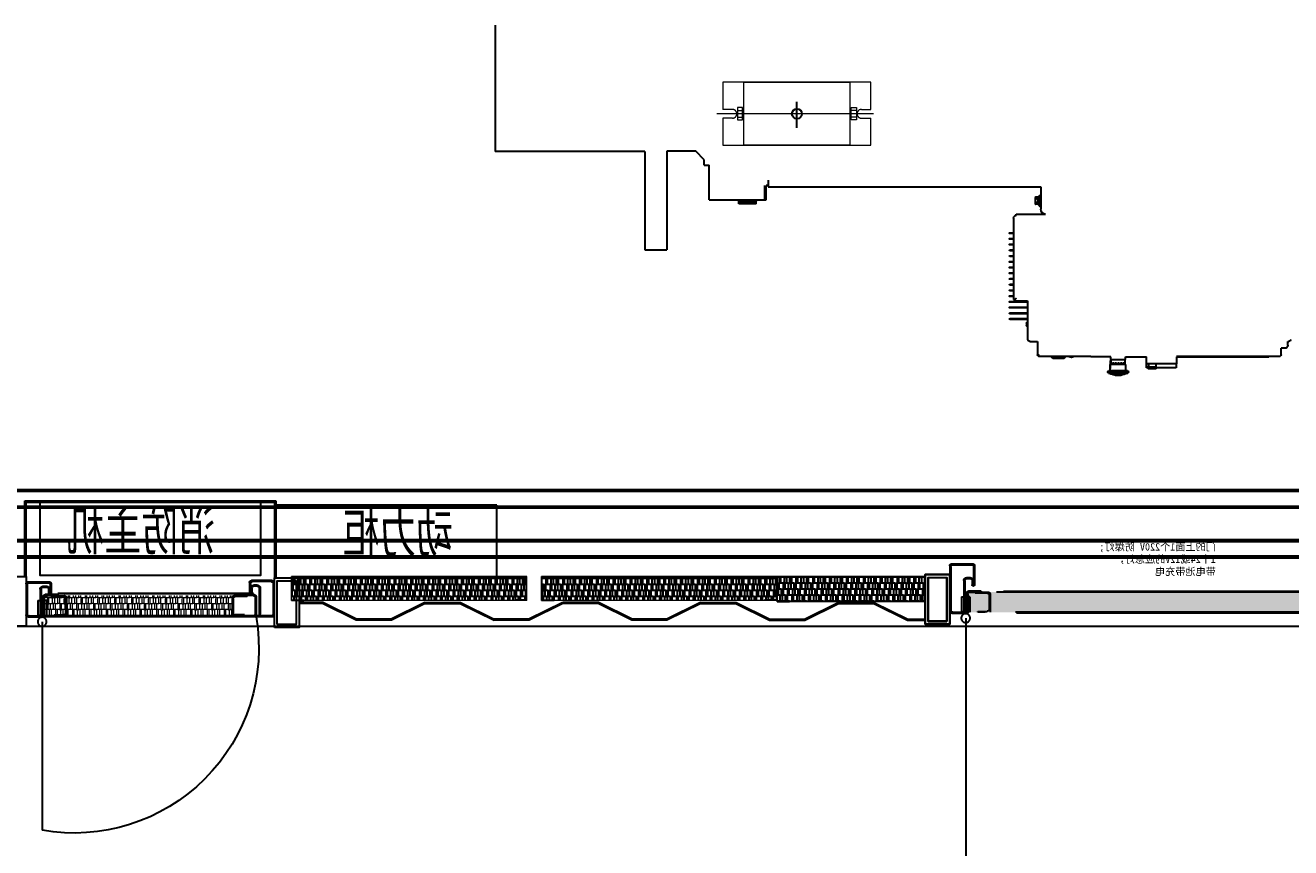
# Model space of a CAD drawing. Extents: x 758840 to 1108724, y -102573 to 143521.
# Drawn here: x 839120 to 841672, y 119335 to 120994 of the extents above; entities that cross this region are included whole.
import ezdxf

# ---------------------------------------------------------------- set-up
doc = ezdxf.new("R2010")
doc.units = 0
doc.header["$LTSCALE"] = 1000
doc.header["$MEASUREMENT"] = 0
for name, pattern in [('CENTER', [2, 1.25, -0.25, 0.25, -0.25]), ('CENTER2', [1.125, 0.75, -0.125, 0.125, -0.125]), ('PHANTOM2', [1.25, 0.625, -0.125, 0.125, -0.125, 0.125, -0.125])]:
    doc.linetypes.add(name, pattern=pattern)
for name, color, linetype in [('100X50X5', 7, 'Continuous'), ('ASS_MEMBER', 7, 'Continuous'), ('AXIS', 3, 'Continuous'), ('HRDW_DATUMS', 7, 'Continuous'), ('PARTLIST', 131, 'CENTER2'), ('室外柴油发电-2层', 241, 'Continuous')]:
    doc.layers.add(name, color=color, linetype=linetype)
for name, color, linetype, lineweight in [('3中心线层', 1, 'CENTER', 15), ('AM_8', 1, 'Continuous', 25), ('Phantom', 4, 'PHANTOM2', 15)]:
    doc.layers.add(name, color=color, linetype=linetype, lineweight=lineweight)
doc.styles.get("Standard").update_dxf_attribs({"font": 'gbenor.shx', "bigfont": 'gbcbig.shx'})
doc.styles.add('仅标题中使用！', font='times.ttf', dxfattribs={"width": 0.7})

# ---------------------------------------------------------------- blocks, each defined once
blk = doc.blocks.new('+2HDFH2')
at = {"layer": 'Phantom'}
h = blk.add_hatch(dxfattribs=at)
h.set_pattern_fill('AR-RSHKE', color=256, style=0)
h.set_pattern_definition([(7e-15, (7167.796, 21583.41), (25.5, 12), [6, -5, 7, -3, 9, -4]), (7e-15, (7173.796, 21583.91), (25.5, 12), [5, -19, 4, -6]), (7e-15, (7185.796, 21582.66), (25.5, 12), [3, -31]), (90, (7167.796, 21583.41), (-8.5, 12), [11.5, -36.5]), (90, (7173.796, 21583.41), (-8.5, 12), [11.25, -36.75]), (90, (7178.796, 21583.41), (-8.5, 12), [10.5, -37.5]), (90, (7185.796, 21582.66), (-8.5, 12), [11.5, -36.5]), (90, (7188.796, 21582.66), (-8.5, 12), [11.5, -36.5]), (90, (7197.796, 21583.41), (-8.5, 12), [11, -37])])
edge = h.paths.add_edge_path()
edge.add_line((16481.7, 7881.5), (16481.7, 7922.5))
edge.add_line((16481.7, 7922.5), (16098.3, 7922.5))
edge.add_arc((16095.9, 7912.7), 10.1, 50.6706, 76.1993, ccw=False)
edge.add_line((16102.3, 7920.5), (16102.3, 7883.5))
edge.add_line((16102.3, 7883.5), (16481.7, 7881.5))
blk.add_line((16485.7, 7869.8), (16485.7, 7449.3))
blk.add_arc((16421.1, 7816.1), 372.5, 170.2015, 279.9848)
at = {"layer": 'PARTLIST'}
for p, q in [((16017.7, 7883.5), (16017.7, 7948.7)), ((16019.7, 7946.7), (16019.7, 7885.5)), ((16021.7, 7952.7), (16063.7, 7952.7)), ((16023.7, 7950.7), (16061.7, 7950.7)), ((16051.7, 7943.6), (16058.7, 7943.6)), ((16051.7, 7941.6), (16058.7, 7941.6)), ((16065.7, 7946.7), (16065.7, 7929.1)), ((16067.7, 7948.7), (16067.7, 7929.1)), ((16467.7, 7946.6), (16467.7, 7927)), ((16469.7, 7944.6), (16469.7, 7927)), ((16513.7, 7950.6), (16471.7, 7950.6)), ((16511.7, 7948.6), (16473.7, 7948.6)), ((16483.7, 7941.5), (16476.7, 7941.5)), ((16483.7, 7939.5), (16476.7, 7939.5)), ((16515.7, 7948.2), (16517.7, 7948.2)), ((16515.7, 7944.6), (16515.7, 7885.5)), ((16517.7, 7946.6), (16517.7, 7883.5)), ((16045.7, 7937.6), (16045.7, 7885.5)), ((16047.7, 7937.6), (16047.7, 7883.5)), ((16054.1, 7920.5), (16054.1, 7883.5)), ((16056.1, 7918.5), (16056.1, 7885.5)), ((16058.1, 7924.5), (16084.5, 7924.5)), ((16059.5, 7926.6), (16454.2, 7926.6)), ((16060.1, 7922.5), (16084.5, 7922.5)), ((16062.7, 7937.6), (16062.7, 7929.1)), ((16064.7, 7937.6), (16064.7, 7929.1)), ((16072.3, 7922.5), (16098.3, 7922.5)), ((16072.3, 7920.5), (16072.3, 7922.5)), ((16072.3, 7920.5), (16096.3, 7920.5)), ((16073.3, 7925.8), (16440.5, 7925.8)), ((16084.5, 7924.5), (16084.5, 7922.5)), ((16100.3, 7916.5), (16100.3, 7887.5)), ((16102.3, 7922.5), (16102.3, 7881.5)), ((16436.5, 7918.5), (16436.5, 7881.5)), ((16438.5, 7912.5), (16436.5, 7912.5)), ((16438.5, 7916.5), (16438.5, 7887.5)), ((16466.5, 7922.5), (16440.5, 7922.5)), ((16466.5, 7920.5), (16442.5, 7920.5)), ((16454.2, 7924.5), (16454.2, 7922.5)), ((16454.2, 7924.5), (16479.7, 7924.5)), ((16477.7, 7922.5), (16454.2, 7922.5)), ((16466.5, 7920.5), (16466.5, 7922.5)), ((16470.7, 7935.5), (16470.7, 7927)), ((16472.7, 7935.5), (16472.7, 7927)), ((16477.2, 7912.5), (16477.2, 7881.5)), ((16477.2, 7912.5), (16481.7, 7912.5)), ((16481.7, 7918.5), (16481.7, 7884.5)), ((16483.7, 7920.5), (16483.7, 7883.5)), ((16487.7, 7912.5), (16483.7, 7912.5)), ((16483.7, 7912.5), (16483.7, 7878.6)), ((16487.7, 7935.5), (16487.7, 7883.5)), ((16487.7, 7912.5), (16487.7, 7878.6)), ((16489.7, 7935.5), (16489.7, 7885.5)), ((16494.2, 7912.5), (16489.7, 7912.5)), ((16494.2, 7912.5), (16494.2, 7881.5)), ((16019.7, 7890.8), (16017.7, 7890.8)), ((16438.5, 7887.7), (16436.5, 7887.7)), ((16515.7, 7900.8), (16517.7, 7900.8)), ((16021.7, 7879.5), (16043.7, 7879.5)), ((16023.7, 7881.5), (16041.7, 7881.5)), ((16033.1, 7879.5), (16479.7, 7879.5)), ((16035.1, 7881.5), (16478.7, 7881.5)), ((16077.3, 7881.5), (16077.3, 7883.5)), ((16077.3, 7883.5), (16096.3, 7883.5)), ((16092.3, 7881.5), (16077.3, 7881.5)), ((16461.5, 7883.5), (16442.5, 7883.5)), ((16446.5, 7881.5), (16461.5, 7881.5)), ((16461.5, 7881.5), (16461.5, 7883.5)), ((16481.7, 7884.5), (16478.8, 7881.5)), ((16513.7, 7879.5), (16491.7, 7879.5)), ((16511.7, 7881.5), (16493.7, 7881.5))]:
    blk.add_line(p, q, dxfattribs=at)
blk.add_circle((16485.7, 7869.8), 9, dxfattribs=at)
for centre, radius, start, end in [((16021.7, 7948.7), 4, 90, 180), ((16023.7, 7946.7), 4, 90, 180), ((16051.7, 7937.6), 6, 90, 180), ((16051.7, 7937.6), 4, 90, 180), ((16058.7, 7937.6), 6, 0, 90), ((16058.7, 7937.6), 4, 0, 90), ((16061.7, 7946.7), 4, 0, 90), ((16063.7, 7948.7), 4, 0, 90), ((16471.7, 7946.6), 4, 90, 180), ((16473.7, 7944.6), 4, 90, 180), ((16476.7, 7935.5), 6, 90, 180), ((16476.7, 7935.5), 4, 90, 180), ((16483.7, 7935.5), 6, 0, 90), ((16483.7, 7935.5), 4, 0, 90), ((16511.7, 7944.6), 4, 0, 90), ((16513.7, 7946.6), 4, 0, 90), ((16058.1, 7920.5), 4, 90, 180), ((16060.1, 7918.5), 4, 90, 180), ((16065.2, 7929.1), 2.5, 180, 0), ((16065.2, 7929.1), 0.5, 180, 0), ((16096.3, 7916.5), 4, 0, 90), ((16098.3, 7918.5), 4, 0, 90), ((16440.5, 7918.5), 4, 90, 180), ((16442.5, 7916.5), 4, 90, 180), ((16470.2, 7927), 2.5, 180, 0), ((16470.2, 7927), 0.5, 180, 0), ((16477.7, 7918.5), 4, 0, 90), ((16479.7, 7920.5), 4, 0, 90), ((16096.3, 7887.5), 4, 270, 0), ((16442.5, 7887.5), 4, 180, 270), ((16021.7, 7883.5), 4, 180, 270), ((16023.7, 7885.5), 4, 180, 270), ((16041.7, 7885.5), 4, 270, 0), ((16043.7, 7883.5), 4, 270, 0), ((16058.1, 7883.5), 4, 180, 270), ((16060.1, 7885.5), 4, 180, 270), ((16478.7, 7884.5), 3, 270, 0), ((16479.7, 7883.5), 4, 270, 0), ((16491.7, 7883.5), 4, 180, 270), ((16493.7, 7885.5), 4, 180, 270), ((16511.7, 7885.5), 4, 270, 0), ((16513.7, 7883.5), 4, 270, 0)]:
    blk.add_arc(centre, radius, start, end, dxfattribs=at)
blk = doc.blocks.new('侧网板')
h = blk.add_hatch()
h.set_pattern_fill('AR-RSHKE', color=4, style=0)
h.set_pattern_definition([(0, (0, 50), (25.5, 12), [6, -5, 7, -3, 9, -4]), (0, (6, 50.5), (25.5, 12), [5, -19, 4, -6]), (0, (18, 49.25), (25.5, 12), [3, -31]), (90, (0, 50), (-8.5, 12), [11.5, -36.5]), (90, (6, 50), (-8.5, 12), [11.25, -36.75]), (90, (11, 50), (-8.5, 12), [10.5, -37.5]), (90, (18, 49.25), (-8.5, 12), [11.5, -36.5]), (90, (21, 49.25), (-8.5, 12), [11.5, -36.5]), (90, (30, 50), (-8.5, 12), [11, -37])])
h.paths.add_polyline_path([(44394.9, 13537.8), (44394.9, 13583.8), (44418.9, 13583.8), (44418.9, 13584.8), (44843.7, 13584.8), (44843.7, 13583.8), (44867.7, 13583.8), (44867.7, 13537.8)])
at = {"layer": '3中心线层'}
for p, q in [((44393.9, 13584.8), (44393.9, 13536.8)), ((44393.9, 13584.8), (44418.9, 13584.8)), ((44394.9, 13583.8), (44394.9, 13537.8)), ((44394.9, 13583.8), (44418.9, 13583.8)), ((44418.9, 13584.8), (44418.9, 13583.8)), ((44418.9, 13584.8), (44843.7, 13584.8)), ((44868.7, 13584.8), (44843.7, 13584.8)), ((44843.7, 13584.8), (44843.7, 13583.8)), ((44867.7, 13583.8), (44843.7, 13583.8)), ((44867.7, 13583.8), (44867.7, 13537.8)), ((44868.7, 13584.8), (44868.7, 13536.8)), ((44393.9, 13536.8), (44868.7, 13536.8)), ((44394.9, 13537.8), (44867.7, 13537.8))]:
    blk.add_line(p, q, dxfattribs=at)
blk = doc.blocks.new('侧检修门')
at = {"layer": 'Phantom'}
h = blk.add_hatch(dxfattribs=at)
h.set_pattern_fill('AR-RSHKE', color=256, style=0)
h.set_pattern_definition([(7e-15, (5329.214, 23746.666), (25.5, 12), [6, -5, 7, -3, 9, -4]), (7e-15, (5335.214, 23747.166), (25.5, 12), [5, -19, 4, -6]), (7e-15, (5347.214, 23745.916), (25.5, 12), [3, -31]), (90, (5329.214, 23746.666), (-8.5, 12), [11.5, -36.5]), (90, (5335.214, 23746.666), (-8.5, 12), [11.25, -36.75]), (90, (5340.214, 23746.666), (-8.5, 12), [10.5, -37.5]), (90, (5347.214, 23745.916), (-8.5, 12), [11.5, -36.5]), (90, (5350.214, 23745.916), (-8.5, 12), [11.5, -36.5]), (90, (5359.214, 23746.666), (-8.5, 12), [11, -37])])
edge = h.paths.add_edge_path()
edge.add_line((14893.1, 10044.8), (14893.1, 10085.8))
edge.add_line((14893.1, 10085.8), (14109.7, 10085.8))
edge.add_arc((14109.7, 10081.8), 4, 0, 90, ccw=False)
edge.add_line((14113.7, 10081.8), (14113.7, 10044.8))
edge.add_line((14113.7, 10044.8), (14893.1, 10044.8))
for p, q in [((14029.1, 10046.8), (14029.1, 10138.8)), ((14897.1, 10033.1), (14897.1, 9101.4))]:
    blk.add_line(p, q)
for points in [[(14029.1, 10022.8), (14029.1, 10122.8), (13979.1, 10122.8), (13979.1, 10022.8)], [(14023.1, 10028.8), (14023.1, 10116.8), (13985.1, 10116.8), (13985.1, 10028.8)], [(14979.1, 10020.8), (14979.1, 10120.8), (14929.1, 10120.8), (14929.1, 10020.8)], [(14929.1, 10020.8), (14929.1, 10120.8), (14979.1, 10120.8), (14979.1, 10020.8)], [(14973.1, 10026.8), (14973.1, 10114.8), (14935.1, 10114.8), (14935.1, 10026.8)], [(14935.1, 10026.4), (14935.1, 10114.4), (14973.1, 10114.4), (14973.1, 10026.4)]]:
    blk.add_lwpolyline(points, close=True)
blk.add_arc((14987, 10018.9), 921.9, 178.5138, 264.4003)
at = {"layer": 'PARTLIST'}
for p, q in [((14031.1, 10136.8), (14031.1, 10048.8)), ((14033.1, 10142.8), (14075.1, 10142.8)), ((14035.1, 10140.8), (14073.1, 10140.8)), ((14077.1, 10136.8), (14077.1, 10100.3)), ((14079.1, 10138.8), (14079.1, 10100.3)), ((14879.1, 10138.8), (14879.1, 10100.3)), ((14881.1, 10136.8), (14881.1, 10100.3)), ((14925.1, 10142.8), (14883.1, 10142.8)), ((14923.1, 10140.8), (14885.1, 10140.8)), ((14927.1, 10136.8), (14927.1, 10048.8)), ((14929.1, 10138.8), (14929.1, 10046.8)), ((14031.1, 10121.5), (14029.1, 10121.5)), ((14057.1, 10108.8), (14057.1, 10048.8)), ((14059.1, 10108.8), (14059.1, 10046.8)), ((14063.1, 10114.8), (14070.1, 10114.8)), ((14063.1, 10112.8), (14070.1, 10112.8)), ((14074.1, 10108.8), (14074.1, 10100.3)), ((14076.1, 10108.8), (14076.1, 10100.3)), ((14882.1, 10108.8), (14882.1, 10100.3)), ((14884.1, 10108.8), (14884.1, 10100.3)), ((14895.1, 10114.8), (14888.1, 10114.8)), ((14895.1, 10112.8), (14888.1, 10112.8)), ((14899.1, 10108.8), (14899.1, 10046.8)), ((14901.1, 10108.8), (14901.1, 10048.8)), ((14927.1, 10121.5), (14929.1, 10121.5)), ((14065.5, 10083.8), (14065.5, 10046.8)), ((14069.5, 10087.8), (14095.9, 10087.8)), ((14070.9, 10086.6), (14865.7, 10086.6)), ((14071.5, 10085.8), (14095.9, 10085.8)), ((14083.7, 10085.8), (14109.7, 10085.8)), ((14083.7, 10083.8), (14083.7, 10085.8)), ((14083.7, 10083.8), (14107.7, 10083.8)), ((14084.7, 10085.8), (14851.9, 10085.8)), ((14095.9, 10087.8), (14095.9, 10085.8)), ((14113.7, 10085.8), (14113.7, 10044.8)), ((14877.9, 10085.8), (14851.9, 10085.8)), ((14877.9, 10083.8), (14853.9, 10083.8)), ((14865.7, 10087.8), (14865.7, 10085.8)), ((14865.7, 10087.8), (14891.1, 10087.8)), ((14889.1, 10085.8), (14865.7, 10085.8)), ((14877.9, 10083.8), (14877.9, 10085.8)), ((14895.1, 10083.8), (14895.1, 10046.8)), ((14067.5, 10081.8), (14067.5, 10048.8)), ((14111.7, 10079.8), (14111.7, 10050.8)), ((14847.9, 10081.8), (14847.9, 10044.8)), ((14849.9, 10075.8), (14847.9, 10075.8)), ((14849.9, 10079.8), (14849.9, 10050.8)), ((14888.6, 10075.8), (14888.6, 10044.8)), ((14888.6, 10075.8), (14893.1, 10075.8)), ((14893.1, 10081.8), (14893.1, 10047.8)), ((14899.1, 10075.8), (14895.1, 10075.8)), ((14895.1, 10075.8), (14895.1, 10041.8)), ((14899.1, 10075.8), (14899.1, 10041.8)), ((14905.6, 10075.8), (14901.1, 10075.8)), ((14905.6, 10075.8), (14905.6, 10044.8)), ((14927.1, 10064.1), (14929.1, 10064.1)), ((14031.1, 10054.1), (14029.1, 10054.1)), ((14033.1, 10042.8), (14055.1, 10042.8)), ((14035.1, 10044.8), (14053.1, 10044.8)), ((14044.5, 10042.8), (14891.1, 10042.8)), ((14046.5, 10044.8), (14890.1, 10044.8)), ((14088.7, 10044.8), (14088.7, 10046.8)), ((14088.7, 10046.8), (14107.7, 10046.8)), ((14103.7, 10044.8), (14088.7, 10044.8)), ((14849.9, 10051), (14847.9, 10051)), ((14872.9, 10046.8), (14853.9, 10046.8)), ((14857.9, 10044.8), (14872.9, 10044.8)), ((14872.9, 10044.8), (14872.9, 10046.8)), ((14893.1, 10047.8), (14890.2, 10044.8)), ((14925.1, 10042.8), (14903.1, 10042.8)), ((14923.1, 10044.8), (14905.1, 10044.8))]:
    blk.add_line(p, q, dxfattribs=at)
blk.add_circle((14897.1, 10033.1), 9, dxfattribs=at)
for centre, radius, start, end in [((14033.1, 10138.8), 4, 90, 180), ((14035.1, 10136.8), 4, 90, 180), ((14073.1, 10136.8), 4, 0, 90), ((14075.1, 10138.8), 4, 0, 90), ((14883.1, 10138.8), 4, 90, 180), ((14885.1, 10136.8), 4, 90, 180), ((14923.1, 10136.8), 4, 0, 90), ((14925.1, 10138.8), 4, 0, 90), ((14063.1, 10108.8), 6, 90, 180), ((14063.1, 10108.8), 4, 90, 180), ((14070.1, 10108.8), 6, 0, 90), ((14070.1, 10108.8), 4, 0, 90), ((14888.1, 10108.8), 6, 90, 180), ((14888.1, 10108.8), 4, 90, 180), ((14895.1, 10108.8), 6, 0, 90), ((14895.1, 10108.8), 4, 0, 90), ((14069.5, 10083.8), 4, 90, 180), ((14071.5, 10081.8), 4, 90, 180), ((14076.6, 10100.3), 2.5, 180, 0), ((14076.6, 10100.3), 0.5, 180, 0), ((14107.7, 10079.8), 4, 0, 90), ((14109.7, 10081.8), 4, 0, 90), ((14851.9, 10081.8), 4, 90, 180), ((14853.9, 10079.8), 4, 90, 180), ((14881.6, 10100.3), 2.5, 180, 0), ((14881.6, 10100.3), 0.5, 180, 0), ((14889.1, 10081.8), 4, 0, 90), ((14891.1, 10083.8), 4, 0, 90), ((14033.1, 10046.8), 4, 180, 270), ((14035.1, 10048.8), 4, 180, 270), ((14053.1, 10048.8), 4, 270, 0), ((14055.1, 10046.8), 4, 270, 0), ((14069.5, 10046.8), 4, 180, 270), ((14071.5, 10048.8), 4, 180, 270), ((14107.7, 10050.8), 4, 270, 0), ((14853.9, 10050.8), 4, 180, 270), ((14890.1, 10047.8), 3, 270, 0), ((14891.1, 10046.8), 4, 270, 0), ((14903.1, 10046.8), 4, 180, 270), ((14905.1, 10048.8), 4, 180, 270), ((14923.1, 10048.8), 4, 270, 0), ((14925.1, 10046.8), 4, 270, 0)]:
    blk.add_arc(centre, radius, start, end, dxfattribs=at)
at = {"color": 0, "insert": (14392.3, 10184.5), "char_height": 15, "width": 2856.899, "attachment_point": 1}
blk.add_mtext('{\\fSimSun|b0|i0|c134|p2;\\C3;门的上面1个220V 防爆灯;\\P1个24或12V的应急灯，\\P带电池带充电}', dxfattribs=at)
blk = doc.blocks.new('1221')
blk.add_line((624790.1, -174264.2), (624790.1, -174317.1))
blk.add_circle((624790.1, -174292.7), 10)
at = {"layer": '3中心线层'}
for p, q in [((624635.5, -174292.7), (624951.6, -174292.7)), ((624660.1, -174283.9), (624640.8, -174283.9)), ((624660.1, -174301.4), (624640.8, -174301.4)), ((624670.1, -174285.7), (624680.5, -174285.7)), ((624670.1, -174299.6), (624680.5, -174299.6)), ((624680.5, -174287.3), (624683.2, -174287.3)), ((624680.5, -174298), (624683.2, -174298)), ((624899.7, -174287.3), (624897, -174287.3)), ((624899.7, -174298), (624897, -174298)), ((624910.1, -174285.7), (624899.7, -174285.7)), ((624910.1, -174299.6), (624899.7, -174299.6)), ((624920.1, -174283.9), (624939.3, -174283.9)), ((624920.1, -174301.4), (624939.3, -174301.4))]:
    blk.add_line(p, q, dxfattribs=at)
for points in [[(624939.3, -174283.9), (624939.3, -174229.2), (624640.8, -174229.2), (624640.8, -174283.9)], [(624640.8, -174301.4), (624640.8, -174356.2), (624939.3, -174356.2), (624939.3, -174301.4)]]:
    blk.add_lwpolyline(points, dxfattribs=at)
for points in [[(624683.2, -174229.2), (624897, -174229.2), (624897, -174356.2), (624683.2, -174356.2)], [(624670.1, -174280.2), (624680.5, -174280.2), (624680.5, -174305.4), (624670.1, -174305.4)], [(624910.1, -174280.2), (624899.7, -174280.2), (624899.7, -174305.4), (624910.1, -174305.4)]]:
    blk.add_lwpolyline(points, close=True, dxfattribs=at)
for centre, start, end in [((624660.1, -174292.7), 270, 90), ((624920.1, -174292.7), 90, 270)]:
    blk.add_arc(centre, 8.75, start, end, dxfattribs=at)
blk = doc.blocks.new('柴发集装箱')
h = blk.add_hatch()
h.set_pattern_fill('AR-RSHKE', color=4, style=0)
h.set_pattern_definition([(360, (4072525.461, 1955184.629), (25.5, -12), [6, -5, 7, -3, 9, -4]), (360, (4072531.461, 1955184.129), (25.5, -12), [5, -19, 4, -6]), (360, (4072543.461, 1955185.379), (25.5, -12), [3, -31]), (270, (4072525.461, 1955184.629), (-8.5, -12), [11.5, -36.5]), (270, (4072531.461, 1955184.629), (-8.5, -12), [11.25, -36.75]), (270, (4072536.461, 1955184.629), (-8.5, -12), [10.5, -37.5]), (270, (4072543.461, 1955185.379), (-8.5, -12), [11.5, -36.5]), (270, (4072546.461, 1955185.379), (-8.5, -12), [11.5, -36.5]), (270, (4072555.461, 1955184.629), (-8.5, -12), [11, -37])])
h.paths.add_polyline_path([(4117399.1, 1941646.8), (4117399.1, 1941647.8), (4117423.1, 1941647.8), (4117423.1, 1941696.8), (4117126.5, 1941696.8), (4117126.5, 1941647.8), (4117150.5, 1941647.8), (4117150.5, 1941646.8)])
at = {"color": 7}
for p, q in [((4117992.3, 1942809.9), (4117992.3, 1942555.6)), ((4117992.3, 1942809.9), (4117992.3, 1942555.6)), ((4117588.1, 1942555.7), (4117646.6, 1942555.7)), ((4117646.6, 1942555.7), (4117646.6, 1942357.2)), ((4117646.6, 1942555.6), (4117646.6, 1942357.2)), ((4117691, 1942555.6), (4117691, 1942357.2)), ((4117691, 1942555.6), (4117691, 1942357.2)), ((4117691, 1942555.6), (4117992.3, 1942555.6)), ((4116891.9, 1942483.8), (4116891.9, 1942438.7)), ((4116891.9, 1942463.7), (4116892.7, 1942463.7)), ((4116891.9, 1942462.9), (4116892.3, 1942463)), ((4116892, 1942462.9), (4116892.1, 1942463.7)), ((4116892, 1942461.2), (4116892.1, 1942462.3)), ((4116892.7, 1942463.7), (4116892.1, 1942463.7)), ((4116892.7, 1942462.4), (4116892.1, 1942462.3)), ((4116892.3, 1942463), (4116892.5, 1942463)), ((4116892.5, 1942463), (4116892.6, 1942463)), ((4116892.6, 1942463), (4116892.7, 1942462.7)), ((4116892.7, 1942468.1), (4116892.7, 1942443.7)), ((4116894, 1942466.3), (4116892.7, 1942466.3)), ((4116894, 1942468.1), (4116894, 1942443.7)), ((4116891.9, 1942460.4), (4116892.3, 1942460.5)), ((4116891.9, 1942456.7), (4116892.5, 1942456.8)), ((4116892.1, 1942455.5), (4116891.9, 1942456)), ((4116891.9, 1942452.8), (4116892.5, 1942453)), ((4116891.9, 1942449.9), (4116892.5, 1942450)), ((4116891.9, 1942448.6), (4116892.5, 1942448.6)), ((4116891.9, 1942448.6), (4116892.7, 1942448.6)), ((4116892, 1942458.6), (4116892.1, 1942459.3)), ((4116892, 1942455.4), (4116892.1, 1942455.5)), ((4116892.7, 1942459.5), (4116892.1, 1942459.3)), ((4116892.7, 1942455.6), (4116892.1, 1942455.5)), ((4116892.3, 1942451.8), (4116892.1, 1942451.8)), ((4116892.3, 1942449.3), (4116892.1, 1942449.3)), ((4116892.3, 1942460.5), (4116892.5, 1942460.5)), ((4116892.7, 1942451.9), (4116892.3, 1942451.8)), ((4116892.7, 1942449.4), (4116892.3, 1942449.3)), ((4116892.5, 1942460.5), (4116892.7, 1942459.9)), ((4116892.6, 1942456.9), (4116892.5, 1942456.8)), ((4116892.5, 1942456.8), (4116892.7, 1942456.3)), ((4116892.6, 1942453.7), (4116892.5, 1942453)), ((4116892.6, 1942451.1), (4116892.5, 1942450)), ((4116892.6, 1942449.4), (4116892.5, 1942448.6)), ((4116892.6, 1942451.1), (4116892.7, 1942451.6)), ((4116894, 1942448.8), (4116892.7, 1942448.8)), ((4116892.7, 1942443.7), (4116894, 1942443.7)), ((4116941.6, 1942429.1), (4116882.4, 1942429.1)), ((4116941.6, 1942426.5), (4116941.6, 1942429.1)), ((4116946.9, 1942421.2), (4116946.9, 1942256.8)), ((4116954.4, 1942391.4), (4116946.9, 1942391.5)), ((4116946.9, 1942389.8), (4116954.4, 1942389.9)), ((4116952.2, 1942391.5), (4116952.2, 1942389.9)), ((4116954.4, 1942379.9), (4116946.9, 1942380)), ((4116946.9, 1942378.3), (4116954.4, 1942378.4)), ((4116954.4, 1942368.3), (4116946.9, 1942368.4)), ((4116946.9, 1942366.7), (4116954.4, 1942366.8)), ((4116952.2, 1942379.9), (4116952.2, 1942378.4)), ((4116952.2, 1942368.4), (4116952.2, 1942366.8)), ((4116954.4, 1942356.8), (4116946.9, 1942356.9)), ((4116946.9, 1942355.2), (4116954.4, 1942355.3)), ((4116954.4, 1942345.2), (4116946.9, 1942345.3)), ((4116946.9, 1942343.6), (4116954.4, 1942343.7)), ((4116952.2, 1942356.8), (4116952.2, 1942355.3)), ((4116952.2, 1942345.3), (4116952.2, 1942343.7)), ((4117691, 1942357.2), (4117646.6, 1942357.2)), ((4117691, 1942357.2), (4117646.6, 1942357.2)), ((4116954.4, 1942333.7), (4116946.9, 1942333.8)), ((4116946.9, 1942332.1), (4116954.4, 1942332.2)), ((4116954.4, 1942322.1), (4116946.9, 1942322.2)), ((4116946.9, 1942320.5), (4116954.4, 1942320.6)), ((4116954.4, 1942310.6), (4116946.9, 1942310.7)), ((4116952.2, 1942333.7), (4116952.2, 1942332.2)), ((4116952.2, 1942322.2), (4116952.2, 1942320.6)), ((4116952.2, 1942310.6), (4116952.2, 1942309.1)), ((4116946.9, 1942309), (4116954.4, 1942309.1)), ((4116954.4, 1942299), (4116946.9, 1942299.1)), ((4116946.9, 1942297.4), (4116954.4, 1942297.5)), ((4116954.4, 1942287.5), (4116946.9, 1942287.6)), ((4116946.9, 1942285.9), (4116954.4, 1942286)), ((4116952.2, 1942299.1), (4116952.2, 1942297.5)), ((4116952.2, 1942287.5), (4116952.2, 1942286)), ((4116954.4, 1942275.9), (4116946.9, 1942276)), ((4116946.9, 1942274.3), (4116954.4, 1942274.4)), ((4116954.4, 1942264.4), (4116946.9, 1942264.5)), ((4116946.9, 1942262.8), (4116954.4, 1942262.9)), ((4116952.2, 1942276), (4116952.2, 1942274.4)), ((4116952.2, 1942264.4), (4116952.2, 1942262.9)), ((4116917.9, 1942176.1), (4116917.9, 1942254.2)), ((4116917.9, 1942248.2), (4116918.9, 1942248.2)), ((4116918.9, 1942254.2), (4116918.9, 1942228.2)), ((4116944.3, 1942254.2), (4116918.9, 1942254.2)), ((4116954.4, 1942252.8), (4116918.9, 1942253.2)), ((4116918.9, 1942251), (4116954.4, 1942251.3)), ((4116954.4, 1942241.3), (4116918.9, 1942241.7)), ((4116918.9, 1942239.4), (4116954.4, 1942239.8)), ((4116944.3, 1942254.2), (4116944.3, 1942256.8)), ((4116946.9, 1942256.8), (4116944.3, 1942256.8)), ((4116944.3, 1942256.8), (4116944.3, 1942256.8)), ((4116952.2, 1942252.9), (4116952.2, 1942251.3)), ((4116952.2, 1942241.3), (4116952.2, 1942239.8)), ((4116917.9, 1942228.2), (4116918.9, 1942228.2)), ((4116918, 1942227.8), (4116954.4, 1942228.2)), ((4116954.4, 1942218.2), (4116918, 1942218.6)), ((4116918, 1942216.3), (4116954.4, 1942216.7)), ((4116954.4, 1942229.7), (4116918.9, 1942230.1)), ((4116952.2, 1942229.8), (4116952.2, 1942228.2)), ((4116952.2, 1942218.2), (4116952.2, 1942216.7)), ((4116393.6, 1942172.3), (4116391.7, 1942172.3)), ((4116393.6, 1942164.8), (4116393.6, 1942172.3)), ((4116399.9, 1942158.4), (4116407.4, 1942158.4)), ((4116407.4, 1942145.6), (4116407.4, 1942158.4)), ((4116898.4, 1942172.3), (4116898.4, 1942145.6)), ((4116914.1, 1942172.3), (4116898.4, 1942172.3)), ((4116411.2, 1942141.8), (4116618.6, 1942141.8)), ((4116431.7, 1942141.8), (4116431.7, 1942141.3)), ((4116618.6, 1942141.3), (4116431.7, 1942141.3)), ((4116618.6, 1942141.3), (4116618.6, 1942127)), ((4116678.9, 1942119.2), (4116678.9, 1942141.3)), ((4116721, 1942141.3), (4116678.9, 1942141.3)), ((4116721, 1942135.5), (4116721, 1942141.3)), ((4116751, 1942135.5), (4116721, 1942135.5)), ((4116722.1, 1942125.4), (4116722.1, 1942135.5)), ((4116749.9, 1942125.4), (4116749.9, 1942135.5)), ((4116752.4, 1942133.6), (4116749.9, 1942133.6)), ((4116751, 1942135.5), (4116751, 1942141.3)), ((4116751, 1942141.3), (4116791, 1942141.3)), ((4116752.4, 1942133.6), (4116752.4, 1942117.5)), ((4116791, 1942141.8), (4116791, 1942141.3)), ((4116791, 1942141.8), (4116894.6, 1942141.8)), ((4116826.1, 1942141.8), (4116826.1, 1942141.5)), ((4116826.1, 1942141.5), (4116834.7, 1942141.5)), ((4116834.7, 1942141.8), (4116834.7, 1942141.5)), ((4116842.5, 1942140.8), (4116842.5, 1942141.8)), ((4116845.5, 1942137.8), (4116842.5, 1942140.8)), ((4116842.5, 1942140.8), (4116870.7, 1942140.8)), ((4116845.5, 1942137.8), (4116867.7, 1942137.8)), ((4116867.7, 1942137.8), (4116870.7, 1942140.8)), ((4116870.7, 1942140.8), (4116870.7, 1942141.8)), ((4116898.4, 1942145.6), (4116896.5, 1942145.6)), ((4116618.6, 1942127), (4116678.6, 1942127)), ((4116618.9, 1942127), (4116618.9, 1942119.2)), ((4116618.9, 1942119.2), (4116658.6, 1942119.2)), ((4116659.9, 1942121), (4116658.6, 1942120.3)), ((4116676.2, 1942120.3), (4116658.6, 1942120.3)), ((4116658.6, 1942119.2), (4116658.6, 1942118.4)), ((4116658.6, 1942118.4), (4116659.7, 1942117.8)), ((4116676.2, 1942118.4), (4116658.6, 1942118.4)), ((4116675.2, 1942117.8), (4116659.7, 1942117.8)), ((4116659.9, 1942127), (4116659.9, 1942121)), ((4116674.9, 1942121), (4116659.9, 1942121)), ((4116674.9, 1942127), (4116674.9, 1942121)), ((4116674.9, 1942121), (4116676.2, 1942120.3)), ((4116676.2, 1942118.4), (4116675.2, 1942117.8)), ((4116676.2, 1942119.2), (4116676.2, 1942118.4)), ((4116676.2, 1942119.2), (4116678.9, 1942119.2)), ((4116716.6, 1942108.5), (4116716.6, 1942108.6)), ((4116716.6, 1942108.6), (4116755.4, 1942108.6)), ((4116755.4, 1942108.5), (4116716.6, 1942108.5)), ((4116717.3, 1942112.6), (4116754.7, 1942112.6)), ((4116720.2, 1942112.6), (4116720.2, 1942125.4)), ((4116720.2, 1942125.4), (4116751.8, 1942125.4)), ((4116722.4, 1942125.4), (4116722.4, 1942128.9)), ((4116723.2, 1942128.9), (4116722.4, 1942128.9)), ((4116723.2, 1942128.9), (4116723.2, 1942125.4)), ((4116724.6, 1942125.4), (4116724.6, 1942128.9)), ((4116726.4, 1942128.9), (4116724.6, 1942128.9)), ((4116725.6, 1942128.9), (4116725.6, 1942125.4)), ((4116726.4, 1942128.9), (4116726.4, 1942125.4)), ((4116728.7, 1942125.4), (4116728.7, 1942128.9)), ((4116731.1, 1942128.9), (4116728.7, 1942128.9)), ((4116729.2, 1942128.9), (4116729.2, 1942125.4)), ((4116731.1, 1942128.9), (4116731.1, 1942125.4)), ((4116733.9, 1942125.4), (4116733.9, 1942128.9)), ((4116736.5, 1942128.9), (4116733.9, 1942128.9)), ((4116736.5, 1942128.9), (4116736.5, 1942125.4)), ((4116739.3, 1942125.4), (4116739.3, 1942128.9)), ((4116741.7, 1942128.9), (4116739.3, 1942128.9)), ((4116740.9, 1942125.4), (4116740.9, 1942128.9)), ((4116741.2, 1942128.9), (4116741.2, 1942125.4)), ((4116741.7, 1942128.9), (4116741.7, 1942125.4)), ((4116744, 1942125.4), (4116744, 1942128.9)), ((4116747.4, 1942128.9), (4116744, 1942128.9)), ((4116745.6, 1942125.4), (4116745.6, 1942128.9)), ((4116745.8, 1942128.9), (4116745.8, 1942125.4)), ((4116747.4, 1942128.9), (4116747.4, 1942125.4)), ((4116748.8, 1942125.4), (4116748.8, 1942128.9)), ((4116749.6, 1942128.9), (4116748.8, 1942128.9)), ((4116749.6, 1942128.9), (4116749.6, 1942125.4)), ((4116751.8, 1942112.6), (4116751.8, 1942125.4)), ((4116751.8, 1942117.2), (4116752.1, 1942117.2)), ((4116755.4, 1942108.5), (4116755.4, 1942108.6)), ((4116730.2, 1942104.1), (4116730.2, 1942104.4)), ((4116730.2, 1942104.4), (4116741.8, 1942104.4)), ((4116741.8, 1942104.1), (4116730.2, 1942104.1)), ((4116741.8, 1942104.1), (4116741.8, 1942104.4))]:
    blk.add_line(p, q, dxfattribs=at)
at = {"color": 2, "lineweight": 35}
for p, q in [((4121143.7, 1941873.1), (4114445.7, 1941873.1)), ((4121146.7, 1941871.1), (4114445.7, 1941871.1)), ((4121176, 1941839.2), (4114445.7, 1941840.3)), ((4119489, 1941837.1), (4114445.7, 1941837.1)), ((4113365.3, 1941771.4), (4121235.3, 1941771.4)), ((4113375.2, 1941768.4), (4121238.3, 1941768.4)), ((4113365.3, 1941735.4), (4121275, 1941735.4)), ((4113375.2, 1941738.4), (4121272, 1941738.4))]:
    blk.add_line(p, q, dxfattribs=at)
for p, q in [((4117228.5, 1941645.8), (4117160.5, 1941611.8)), ((4117300.5, 1941645.8), (4117228.5, 1941645.8)), ((4117300.5, 1941645.8), (4117229.5, 1941645.8)), ((4117368.5, 1941611.8), (4117300.5, 1941645.8)), ((4117506.5, 1941645.8), (4117438.5, 1941611.8)), ((4117578.5, 1941645.8), (4117506.5, 1941645.8)), ((4117578.5, 1941645.8), (4117646.5, 1941611.8)), ((4117578.5, 1941645.8), (4117646.5, 1941611.8)), ((4117578.5, 1941645.8), (4117646.5, 1941611.8)), ((4117578.5, 1941645.8), (4117646.5, 1941611.8)), ((4117578.5, 1941645.8), (4117646.5, 1941611.8)), ((4117578.5, 1941645.8), (4117646.5, 1941611.8)), ((4117716.4, 1941611.8), (4117784.4, 1941645.8)), ((4117716.4, 1941611.8), (4117784.4, 1941645.8)), ((4117716.4, 1941611.8), (4117784.4, 1941645.8)), ((4117716.4, 1941611.8), (4117784.4, 1941645.8)), ((4117716.4, 1941611.8), (4117784.4, 1941645.8)), ((4117716.4, 1941611.8), (4117784.4, 1941645.8)), ((4117784.4, 1941645.8), (4117855.4, 1941645.8)), ((4117784.4, 1941645.8), (4117855.4, 1941645.8)), ((4117784.4, 1941645.8), (4117855.4, 1941645.8)), ((4117784.4, 1941645.8), (4117855.4, 1941645.8)), ((4117784.4, 1941645.8), (4117855.4, 1941645.8)), ((4117784.4, 1941645.8), (4117855.4, 1941645.8)), ((4117856.4, 1941645.8), (4117924.4, 1941611.8)), ((4117856.4, 1941645.8), (4117924.4, 1941611.8)), ((4117856.4, 1941645.8), (4117924.4, 1941611.8)), ((4117856.4, 1941645.8), (4117924.4, 1941611.8)), ((4117856.4, 1941645.8), (4117924.4, 1941611.8)), ((4117856.4, 1941645.8), (4117924.4, 1941611.8)), ((4118062.4, 1941645.8), (4117994.4, 1941611.8)), ((4118062.4, 1941645.8), (4117994.4, 1941611.8)), ((4118062.4, 1941645.8), (4117994.4, 1941611.8)), ((4118062.4, 1941645.8), (4117994.4, 1941611.8)), ((4118062.4, 1941645.8), (4117994.4, 1941611.8)), ((4118062.4, 1941645.8), (4117994.4, 1941611.8)), ((4118134.4, 1941645.8), (4118062.4, 1941645.8)), ((4118134.4, 1941645.8), (4118062.4, 1941645.8)), ((4118134.4, 1941645.8), (4118062.4, 1941645.8)), ((4118134.4, 1941645.8), (4118062.4, 1941645.8)), ((4118134.4, 1941645.8), (4118062.4, 1941645.8)), ((4118134.4, 1941645.8), (4118062.4, 1941645.8)), ((4118134.4, 1941645.8), (4118202.4, 1941611.8)), ((4118134.4, 1941645.8), (4118202.4, 1941611.8)), ((4118134.4, 1941645.8), (4118202.4, 1941611.8)), ((4118134.4, 1941645.8), (4118202.4, 1941611.8)), ((4118134.4, 1941645.8), (4118202.4, 1941611.8)), ((4118134.4, 1941645.8), (4118202.4, 1941611.8)), ((4118272.4, 1941611.8), (4118340.4, 1941645.8)), ((4118272.4, 1941611.8), (4118340.4, 1941645.8)), ((4118272.4, 1941611.8), (4118340.4, 1941645.8)), ((4118272.4, 1941611.8), (4118340.4, 1941645.8)), ((4118272.4, 1941611.8), (4118340.4, 1941645.8)), ((4118272.4, 1941611.8), (4118340.4, 1941645.8)), ((4118340.4, 1941645.8), (4118388, 1941645.8)), ((4118340.4, 1941645.8), (4118388, 1941645.8)), ((4118340.4, 1941645.8), (4118388, 1941645.8)), ((4118340.4, 1941645.8), (4118388, 1941645.8)), ((4118340.4, 1941645.8), (4118388, 1941645.8)), ((4118340.4, 1941645.8), (4118388, 1941645.8)), ((4117229, 1941643.8), (4117161, 1941609.8)), ((4117300, 1941643.8), (4117229, 1941643.8)), ((4117368, 1941609.8), (4117300, 1941643.8)), ((4117507, 1941643.8), (4117439, 1941609.8)), ((4117578, 1941643.8), (4117507, 1941643.8)), ((4117578, 1941643.8), (4117646, 1941609.8)), ((4117578, 1941643.8), (4117646, 1941609.8)), ((4117578, 1941643.8), (4117646, 1941609.8)), ((4117578, 1941643.8), (4117646, 1941609.8)), ((4117578, 1941643.8), (4117646, 1941609.8)), ((4117578, 1941643.8), (4117646, 1941609.8)), ((4117716.9, 1941609.8), (4117784.9, 1941643.8)), ((4117716.9, 1941609.8), (4117784.9, 1941643.8)), ((4117716.9, 1941609.8), (4117784.9, 1941643.8)), ((4117716.9, 1941609.8), (4117784.9, 1941643.8)), ((4117716.9, 1941609.8), (4117784.9, 1941643.8)), ((4117716.9, 1941609.8), (4117784.9, 1941643.8)), ((4117784.9, 1941643.8), (4117855.9, 1941643.8)), ((4117784.9, 1941643.8), (4117855.9, 1941643.8)), ((4117784.9, 1941643.8), (4117855.9, 1941643.8)), ((4117784.9, 1941643.8), (4117855.9, 1941643.8)), ((4117784.9, 1941643.8), (4117855.9, 1941643.8)), ((4117784.9, 1941643.8), (4117855.9, 1941643.8)), ((4117855.9, 1941643.8), (4117923.9, 1941609.8)), ((4117855.9, 1941643.8), (4117923.9, 1941609.8)), ((4117855.9, 1941643.8), (4117923.9, 1941609.8)), ((4117855.9, 1941643.8), (4117923.9, 1941609.8)), ((4117855.9, 1941643.8), (4117923.9, 1941609.8)), ((4117855.9, 1941643.8), (4117923.9, 1941609.8)), ((4118062.9, 1941643.8), (4117994.9, 1941609.8)), ((4118062.9, 1941643.8), (4117994.9, 1941609.8)), ((4118062.9, 1941643.8), (4117994.9, 1941609.8)), ((4118062.9, 1941643.8), (4117994.9, 1941609.8)), ((4118062.9, 1941643.8), (4117994.9, 1941609.8)), ((4118062.9, 1941643.8), (4117994.9, 1941609.8)), ((4118133.9, 1941643.8), (4118062.9, 1941643.8)), ((4118133.9, 1941643.8), (4118062.9, 1941643.8)), ((4118133.9, 1941643.8), (4118062.9, 1941643.8)), ((4118133.9, 1941643.8), (4118062.9, 1941643.8)), ((4118133.9, 1941643.8), (4118062.9, 1941643.8)), ((4118133.9, 1941643.8), (4118062.9, 1941643.8)), ((4118133.9, 1941643.8), (4118201.9, 1941609.8)), ((4118133.9, 1941643.8), (4118201.9, 1941609.8)), ((4118133.9, 1941643.8), (4118201.9, 1941609.8)), ((4118133.9, 1941643.8), (4118201.9, 1941609.8)), ((4118133.9, 1941643.8), (4118201.9, 1941609.8)), ((4118133.9, 1941643.8), (4118201.9, 1941609.8)), ((4118272.9, 1941609.8), (4118340.9, 1941643.8)), ((4118272.9, 1941609.8), (4118340.9, 1941643.8)), ((4118272.9, 1941609.8), (4118340.9, 1941643.8)), ((4118272.9, 1941609.8), (4118340.9, 1941643.8)), ((4118272.9, 1941609.8), (4118340.9, 1941643.8)), ((4118272.9, 1941609.8), (4118340.9, 1941643.8)), ((4118340.9, 1941643.8), (4118388, 1941643.8)), ((4118340.9, 1941643.8), (4118388, 1941643.8)), ((4118340.9, 1941643.8), (4118388, 1941643.8)), ((4118340.9, 1941643.8), (4118388, 1941643.8)), ((4118340.9, 1941643.8), (4118388, 1941643.8)), ((4118340.9, 1941643.8), (4118388, 1941643.8)), ((4117160.5, 1941611.8), (4117125.5, 1941611.8)), ((4117161, 1941609.8), (4117125.5, 1941609.8)), ((4117439, 1941609.8), (4117368, 1941609.8)), ((4117438.5, 1941611.8), (4117368.5, 1941611.8)), ((4117646, 1941609.8), (4117716.9, 1941609.8)), ((4117646, 1941609.8), (4117716.9, 1941609.8)), ((4117646, 1941609.8), (4117716.9, 1941609.8)), ((4117646, 1941609.8), (4117716.9, 1941609.8)), ((4117646, 1941609.8), (4117716.9, 1941609.8)), ((4117646, 1941609.8), (4117716.9, 1941609.8)), ((4117646.5, 1941611.8), (4117716.4, 1941611.8)), ((4117646.5, 1941611.8), (4117716.4, 1941611.8)), ((4117646.5, 1941611.8), (4117716.4, 1941611.8)), ((4117646.5, 1941611.8), (4117716.4, 1941611.8)), ((4117646.5, 1941611.8), (4117716.4, 1941611.8)), ((4117646.5, 1941611.8), (4117716.4, 1941611.8)), ((4117923.9, 1941609.8), (4117994.9, 1941609.8)), ((4117923.9, 1941609.8), (4117994.9, 1941609.8)), ((4117923.9, 1941609.8), (4117994.9, 1941609.8)), ((4117923.9, 1941609.8), (4117994.9, 1941609.8)), ((4117923.9, 1941609.8), (4117994.9, 1941609.8)), ((4117923.9, 1941609.8), (4117994.9, 1941609.8)), ((4117924.4, 1941611.8), (4117994.4, 1941611.8)), ((4117924.4, 1941611.8), (4117994.4, 1941611.8)), ((4117924.4, 1941611.8), (4117994.4, 1941611.8)), ((4117924.4, 1941611.8), (4117994.4, 1941611.8)), ((4117924.4, 1941611.8), (4117994.4, 1941611.8)), ((4117924.4, 1941611.8), (4117994.4, 1941611.8)), ((4118201.9, 1941609.8), (4118272.9, 1941609.8)), ((4118201.9, 1941609.8), (4118272.9, 1941609.8)), ((4118201.9, 1941609.8), (4118272.9, 1941609.8)), ((4118201.9, 1941609.8), (4118272.9, 1941609.8)), ((4118201.9, 1941609.8), (4118272.9, 1941609.8)), ((4118201.9, 1941609.8), (4118272.9, 1941609.8)), ((4118202.4, 1941611.8), (4118272.4, 1941611.8)), ((4118202.4, 1941611.8), (4118272.4, 1941611.8)), ((4118202.4, 1941611.8), (4118272.4, 1941611.8)), ((4118202.4, 1941611.8), (4118272.4, 1941611.8)), ((4118202.4, 1941611.8), (4118272.4, 1941611.8)), ((4118202.4, 1941611.8), (4118272.4, 1941611.8))]:
    blk.add_line(p, q)
for points in [[(4109582.9, 1944597.8), (4122582.9, 1944597.8), (4122582.9, 1941597.8), (4109582.9, 1941597.8)], [(4109582.9, 1944597.8), (4122582.9, 1944597.8), (4122582.9, 1941597.8), (4109582.9, 1941597.8)], [(4118438, 1941595.2), (4118438, 1941695.2), (4118388, 1941695.2), (4118388, 1941595.2)], [(4118438, 1941595.2), (4118438, 1941695.2), (4118388, 1941695.2), (4118388, 1941595.2)], [(4118438, 1941595.2), (4118438, 1941695.2), (4118388, 1941695.2), (4118388, 1941595.2)], [(4118438, 1941595.2), (4118438, 1941695.2), (4118388, 1941695.2), (4118388, 1941595.2)], [(4118438, 1941595.2), (4118438, 1941695.2), (4118388, 1941695.2), (4118388, 1941595.2)], [(4118438, 1941595.2), (4118438, 1941695.2), (4118388, 1941695.2), (4118388, 1941595.2)], [(4118432, 1941601.2), (4118432, 1941689.2), (4118394, 1941689.2), (4118394, 1941601.2)], [(4118432, 1941601.2), (4118432, 1941689.2), (4118394, 1941689.2), (4118394, 1941601.2)], [(4118432, 1941601.2), (4118432, 1941689.2), (4118394, 1941689.2), (4118394, 1941601.2)], [(4118432, 1941601.2), (4118432, 1941689.2), (4118394, 1941689.2), (4118394, 1941601.2)], [(4118432, 1941601.2), (4118432, 1941689.2), (4118394, 1941689.2), (4118394, 1941601.2)], [(4118432, 1941601.2), (4118432, 1941689.2), (4118394, 1941689.2), (4118394, 1941601.2)]]:
    blk.add_lwpolyline(points, close=True)
at = {"color": 7}
for points in [[(4116892.5, 1942453), (4116892.6, 1942452.8), (4116892.6, 1942452.6), (4116892.7, 1942452.5), (4116892.7, 1942452.4)], [(4116892.5, 1942450), (4116892.6, 1942449.9), (4116892.6, 1942449.8), (4116892.7, 1942449.7), (4116892.7, 1942449.6)], [(4116892.5, 1942448.6), (4116892.6, 1942448.6), (4116892.6, 1942448.6), (4116892.7, 1942448.6), (4116892.7, 1942448.6)], [(4116944.3, 1942256.8), (4116944.2, 1942257.1), (4116944.1, 1942257.5), (4116943.8, 1942257.8), (4116943.5, 1942258.1), (4116943.1, 1942258.5), (4116942.6, 1942258.8), (4116942.1, 1942259.1), (4116941.6, 1942259.5)], [(4116944.3, 1942256.8), (4116944, 1942256.8), (4116943.7, 1942256.9), (4116943.5, 1942257.1), (4116943.2, 1942257.3), (4116942.9, 1942257.6), (4116942.7, 1942257.9), (4116942.4, 1942258.3), (4116942.1, 1942258.6), (4116941.9, 1942259.1), (4116941.6, 1942259.5)], [(4116894.6, 1942141.8), (4116894.7, 1942141.8), (4116894.9, 1942141.9), (4116895, 1942142), (4116895.1, 1942142.1), (4116895.3, 1942142.3), (4116895.4, 1942142.6), (4116895.6, 1942142.9), (4116895.7, 1942143.2), (4116895.8, 1942143.5), (4116896, 1942143.9), (4116896.1, 1942144.3)], [(4116896.1, 1942144.3), (4116896.2, 1942144.7), (4116896.5, 1942145.6)], [(4116716.6, 1942108.5), (4116717.4, 1942108.1), (4116719, 1942107.4), (4116720.7, 1942106.7), (4116722.4, 1942106.1), (4116724.1, 1942105.6), (4116725.7, 1942105.2), (4116727.3, 1942104.8), (4116728.9, 1942104.5), (4116730.2, 1942104.4)], [(4116741.8, 1942104.4), (4116742.8, 1942104.5), (4116744.3, 1942104.8), (4116745.8, 1942105.1), (4116747.3, 1942105.4), (4116748.9, 1942105.9), (4116750.4, 1942106.4), (4116751.9, 1942106.9), (4116753.4, 1942107.6), (4116754.9, 1942108.2), (4116755.4, 1942108.5)]]:
    blk.add_lwpolyline(points, dxfattribs=at)
at = {"color": 0}
for points in [[(4117989.5, 1941842.2), (4118435, 1941842.2), (4118435, 1941695.2), (4117989.5, 1941695.2)], [(4118465.4, 1941847.8), (4118910.9, 1941847.8), (4118910.9, 1941700.8), (4118465.4, 1941700.8)], [(4119018.3, 1941697.8), (4118938.3, 1941697.8), (4118938.3, 1941597.8), (4119018.3, 1941597.8)]]:
    blk.add_lwpolyline(points, close=True, dxfattribs=at)
at = {"color": 7}
for centre, radius, start, end in [((4116882.4, 1942438.7), 9.52, 270, 0), ((4116941.6, 1942421.2), 5.31, 0, 89.9997), ((4116954.4, 1942390.7), 0.75, 270.6152, 89.3848), ((4116954.4, 1942379.1), 0.75, 270.6152, 89.3848), ((4116954.4, 1942367.6), 0.75, 270.6152, 89.3848), ((4116954.4, 1942356), 0.75, 270.6152, 89.3848), ((4116954.4, 1942344.5), 0.75, 270.6152, 89.3848), ((4116954.4, 1942332.9), 0.75, 270.6152, 89.3848), ((4116954.4, 1942321.4), 0.75, 270.6152, 89.3848), ((4116954.4, 1942309.8), 0.75, 270.6152, 89.3848), ((4116954.4, 1942298.3), 0.75, 270.6152, 89.3848), ((4116954.4, 1942286.7), 0.75, 270.6152, 89.3848), ((4116954.4, 1942275.2), 0.75, 270.6152, 89.3848), ((4116954.4, 1942263.6), 0.75, 270.6152, 89.3848), ((4116954.4, 1942252.1), 0.75, 270.6152, 89.3848), ((4116954.4, 1942240.5), 0.75, 270.6152, 89.3848), ((4116954.4, 1942229), 0.75, 270.6152, 89.3848), ((4116954.4, 1942217.4), 0.75, 270.6152, 89.3848), ((4116391.7, 1942176.1), 3.8, 180, 270), ((4116399.9, 1942164.8), 6.35, 179.9996, 270), ((4116914.1, 1942176.1), 3.8, 270, 0), ((4116411.2, 1942145.6), 3.8, 180, 270), ((4116830.4, 1942146.9), 6.93, 231.7334, 308.2666), ((4116894.6, 1942145.6), 3.8, 270, 0), ((4116894.6, 1942145.6), 1.9, 324.4513, 0), ((4116717.3, 1942110.5), 2.05, 90, 251.5105), ((4116752.1, 1942117.5), 0.3, 260, 0), ((4116754.7, 1942110.5), 2.05, 288.4895, 90)]:
    blk.add_arc(centre, radius, start, end, dxfattribs=at)
blk.add_arc((4118383.9, 1941635.8), 453.1, 177.5356, 177.5989)
blk.add_arc((4118383.9, 1941635.8), 453.1, 177.5356, 177.5989)
blk.add_arc((4118383.9, 1941635.8), 453.1, 177.5356, 177.5989)
blk.add_arc((4118383.9, 1941635.8), 453.1, 177.5356, 177.5989)
blk.add_arc((4118383.9, 1941635.8), 453.1, 177.5356, 177.5989)
blk.add_arc((4118383.9, 1941635.8), 453.1, 177.5356, 177.5989)
at = {"layer": '100X50X5'}
for p, q in [((4118941.3, 1941850.8), (4118435, 1941850.8)), ((4118435, 1941850.8), (4118435, 1941695.2)), ((4118941.3, 1941850.8), (4118435, 1941850.8)), ((4118435, 1941850.8), (4118435, 1941695.2)), ((4118941.3, 1941850.8), (4118435, 1941850.8)), ((4118435, 1941850.8), (4118435, 1941695.2)), ((4118941.3, 1941850.8), (4118435, 1941850.8)), ((4118435, 1941850.8), (4118435, 1941695.2)), ((4118941.3, 1941850.8), (4118435, 1941850.8)), ((4118435, 1941850.8), (4118435, 1941695.2)), ((4118941.3, 1941850.8), (4118435, 1941850.8)), ((4118435, 1941850.8), (4118435, 1941695.2)), ((4118941.3, 1941697.8), (4118941.3, 1941850.8)), ((4118941.3, 1941697.8), (4118941.3, 1941850.8)), ((4118941.3, 1941697.8), (4118941.3, 1941850.8)), ((4118941.3, 1941697.8), (4118941.3, 1941850.8)), ((4118941.3, 1941697.8), (4118941.3, 1941850.8)), ((4118941.3, 1941697.8), (4118941.3, 1941850.8)), ((4118938.3, 1941847.8), (4118438, 1941847.8)), ((4118438, 1941847.8), (4118438, 1941695.2)), ((4118938.3, 1941847.8), (4118438, 1941847.8)), ((4118438, 1941847.8), (4118438, 1941695.2)), ((4118938.3, 1941847.8), (4118438, 1941847.8)), ((4118438, 1941847.8), (4118438, 1941695.2)), ((4118938.3, 1941847.8), (4118438, 1941847.8)), ((4118438, 1941847.8), (4118438, 1941695.2)), ((4118938.3, 1941847.8), (4118438, 1941847.8)), ((4118438, 1941847.8), (4118438, 1941695.2)), ((4118938.3, 1941847.8), (4118438, 1941847.8)), ((4118438, 1941847.8), (4118438, 1941695.2)), ((4118938.3, 1941697.8), (4118938.3, 1941847.8)), ((4118938.3, 1941697.8), (4118938.3, 1941847.8)), ((4118938.3, 1941697.8), (4118938.3, 1941847.8)), ((4118938.3, 1941697.8), (4118938.3, 1941847.8)), ((4118938.3, 1941697.8), (4118938.3, 1941847.8)), ((4118938.3, 1941697.8), (4118938.3, 1941847.8))]:
    blk.add_line(p, q, dxfattribs=at)
at = {"layer": '3中心线层'}
for p, q in [((4117125.5, 1941697.8), (4117424.1, 1941697.8)), ((4117125.5, 1941646.8), (4117125.5, 1941697.8)), ((4117126.5, 1941696.8), (4117423.1, 1941696.8)), ((4117126.5, 1941647.8), (4117126.5, 1941696.8)), ((4117423.1, 1941647.8), (4117423.1, 1941696.8)), ((4117424.1, 1941646.8), (4117424.1, 1941697.8)), ((4117125.5, 1941646.8), (4117150.5, 1941646.8)), ((4117126.5, 1941647.8), (4117150.5, 1941647.8)), ((4117150.5, 1941646.8), (4117150.5, 1941647.8)), ((4117150.5, 1941646.8), (4117399.1, 1941646.8)), ((4117423.1, 1941647.8), (4117399.1, 1941647.8)), ((4117399.1, 1941646.8), (4117399.1, 1941647.8)), ((4117424.1, 1941646.8), (4117399.1, 1941646.8))]:
    blk.add_line(p, q, dxfattribs=at)
at = {"layer": 'ASS_MEMBER', "color": 7}
for p, q in [((4117571.2, 1942538.8), (4117588.1, 1942555.7)), ((4117561.2, 1942457.8), (4117561.2, 1942527.8)), ((4117561.2, 1942457.8), (4117561.2, 1942527.8)), ((4117571.2, 1942527.8), (4117561.2, 1942527.8)), ((4117571.2, 1942527.8), (4117571.2, 1942538.8)), ((4117441.7, 1942497.7), (4117441.7, 1942483.8)), ((4117441.7, 1942483.8), (4116891.9, 1942483.8)), ((4117441.7, 1942483.8), (4116891.9, 1942483.8)), ((4117441.7, 1942486.8), (4117446.2, 1942486.8)), ((4117446.2, 1942457.8), (4117446.2, 1942486.8)), ((4117446.2, 1942457.8), (4117446.2, 1942486.8)), ((4117449.1, 1942486.8), (4117449.1, 1942457.8)), ((4117561.2, 1942457.8), (4117446.2, 1942457.8)), ((4117561.2, 1942457.8), (4117446.2, 1942457.8)), ((4117466.2, 1942449.8), (4117466.2, 1942454.8)), ((4117501.2, 1942454.8), (4117466.2, 1942454.8)), ((4117466.2, 1942449.8), (4117466.2, 1942454.8)), ((4117501.2, 1942454.8), (4117466.2, 1942454.8)), ((4117466.2, 1942449.8), (4117501.2, 1942449.8)), ((4117466.2, 1942449.8), (4117501.2, 1942449.8)), ((4117481.2, 1942457.8), (4117481.2, 1942449.8)), ((4117481.2, 1942457.8), (4117481.2, 1942449.8)), ((4117486.2, 1942449.8), (4117486.2, 1942457.8)), ((4117486.2, 1942449.8), (4117486.2, 1942457.8)), ((4117501.2, 1942449.8), (4117501.2, 1942454.8)), ((4117501.2, 1942449.8), (4117501.2, 1942454.8))]:
    blk.add_line(p, q, dxfattribs=at)
for centre, start, end in [((4117463.2, 1942454.8), 0, 85.2356), ((4117463.2, 1942454.8), 0, 85.2356), ((4117504.2, 1942454.8), 94.7645, 180), ((4117504.2, 1942454.8), 94.7645, 180)]:
    blk.add_arc(centre, 3, start, end, dxfattribs=at)
at = {"layer": 'AXIS', "color": 7}
for p, q in [((4116895.9, 1942465.7), (4116894, 1942465.7)), ((4116895.9, 1942465.7), (4116895.9, 1942446.6)), ((4116896.7, 1942464.3), (4116896, 1942464.6)), ((4116897.8, 1942462.5), (4116897.8, 1942449.8)), ((4116898.3, 1942462.5), (4116897.8, 1942462.5)), ((4116898.3, 1942463.5), (4116898.3, 1942448.8)), ((4116898.3, 1942463.5), (4116902.3, 1942463.5)), ((4116902.3, 1942463.5), (4116903.3, 1942462.4)), ((4116903.3, 1942462.4), (4116903.3, 1942449.9)), ((4116895.9, 1942446.6), (4116894, 1942446.6)), ((4116896.7, 1942448), (4116896, 1942447.7)), ((4116898.3, 1942449.8), (4116897.8, 1942449.8)), ((4116898.3, 1942459.8), (4116902.3, 1942459.8)), ((4116898.3, 1942452.5), (4116902.3, 1942452.5)), ((4116898.3, 1942448.8), (4116902.3, 1942448.8)), ((4116902.3, 1942448.8), (4116903.3, 1942449.9))]:
    blk.add_line(p, q, dxfattribs=at)
for points in [[(4116902.3, 1942463.5), (4116902.5, 1942463.3), (4116902.6, 1942463.1), (4116902.8, 1942462.9), (4116902.9, 1942462.8), (4116903, 1942462.6), (4116903.1, 1942462.4), (4116903.2, 1942462.2), (4116903.2, 1942462), (4116903.2, 1942461.9), (4116903.2, 1942461.7), (4116903.2, 1942461.5), (4116903.2, 1942461.3), (4116903.2, 1942461.2), (4116903.1, 1942461), (4116903, 1942460.8), (4116902.9, 1942460.6), (4116902.8, 1942460.4), (4116902.6, 1942460.2), (4116902.5, 1942460), (4116902.3, 1942459.8)], [(4116902.3, 1942459.8), (4116902.5, 1942459.4), (4116902.6, 1942459), (4116902.8, 1942458.6), (4116902.9, 1942458.3), (4116903, 1942457.9), (4116903.1, 1942457.6), (4116903.2, 1942457.2), (4116903.2, 1942456.8), (4116903.2, 1942456.5), (4116903.2, 1942456.1), (4116903.2, 1942455.8), (4116903.2, 1942455.4), (4116903.2, 1942455.1), (4116903.1, 1942454.7), (4116903, 1942454.4), (4116902.9, 1942454), (4116902.8, 1942453.6), (4116902.6, 1942453.3), (4116902.5, 1942452.9), (4116902.3, 1942452.5)], [(4116902.3, 1942452.5), (4116902.5, 1942452.3), (4116902.6, 1942452.1), (4116902.8, 1942451.9), (4116902.9, 1942451.7), (4116903, 1942451.5), (4116903.1, 1942451.3), (4116903.2, 1942451.1), (4116903.2, 1942451), (4116903.2, 1942450.8), (4116903.2, 1942450.6), (4116903.2, 1942450.4), (4116903.2, 1942450.3), (4116903.2, 1942450.1), (4116903.1, 1942449.9), (4116903, 1942449.7), (4116902.9, 1942449.5), (4116902.8, 1942449.4), (4116902.6, 1942449.2), (4116902.5, 1942449), (4116902.3, 1942448.8)]]:
    blk.add_lwpolyline(points, dxfattribs=at)
for centre, radius, start, end in [((4116896, 1942464.7), 0.1, 180, 245), ((4116895.8, 1942462.4), 2, 2.8196, 65), ((4116896, 1942447.6), 0.1, 115, 180), ((4116895.8, 1942449.9), 2, 295, 357.1804)]:
    blk.add_arc(centre, radius, start, end, dxfattribs=at)
at = {"layer": 'HRDW_DATUMS', "color": 7}
for p, q in [((4116919.6, 1942210.5), (4116918.2, 1942210.5)), ((4116920.9, 1942208.8), (4116920.9, 1942204.3)), ((4116919.6, 1942202.7), (4116918.2, 1942202.7))]:
    blk.add_line(p, q, dxfattribs=at)
for centre, radius, start, end in [((4116918.2, 1942210.2), 0.3, 90, 180), ((4116919.6, 1942209.7), 0.75, 33.218, 90), ((4116914.8, 1942206.6), 6.5, 20.2522, 33.218), ((4116918.2, 1942203), 0.3, 180, 270), ((4116919.6, 1942203.4), 0.75, 270, 326.782), ((4116914.8, 1942206.6), 6.5, 326.782, 339.7478)]:
    blk.add_arc(centre, radius, start, end, dxfattribs=at)
at = {"xscale": -1, "rotation": 180}
for name, p in [('1221', (3492593.8, 1768338.7)), ('侧网板', (4073030.2, 1955234.6)), ('侧网板', (4073534.9, 1955234.6)), ('侧网板', (4073534.9, 1955234.6)), ('侧网板', (4073534.9, 1955234.6)), ('侧网板', (4073534.9, 1955234.6)), ('侧网板', (4073534.9, 1955234.6)), ('侧网板', (4073534.9, 1955234.6))]:
    blk.add_blockref(name, p, dxfattribs=at)
blk.add_blockref('侧检修门', (4102146.4, 1931581))
at = {"layer": '100X50X5'}
blk.add_blockref('+2HDFH2', (4102420.7, 1933737), dxfattribs=at)
blk.add_blockref('+2HDFH2', (4102420.7, 1933737), dxfattribs=at)
blk.add_blockref('+2HDFH2', (4102420.7, 1933737), dxfattribs=at)
blk.add_blockref('+2HDFH2', (4102420.7, 1933737), dxfattribs=at)
blk.add_blockref('+2HDFH2', (4102420.7, 1933737), dxfattribs=at)
blk.add_blockref('+2HDFH2', (4102420.7, 1933737), dxfattribs=at)
at = {"layer": 'AM_8', "char_height": 78.025, "width": 4242.725, "attachment_point": 1, "style": '仅标题中使用！'}
for s, insert in [('{\\fSimSun|b0|i0|c134|p2;动力柜}', (4118076.9, 1941824.9)), ('{\\fSimSun|b0|i0|c134|p2;消防主机}', (4118557.5, 1941829.5))]:
    blk.add_mtext(s, dxfattribs=dict(at, insert=insert))

msp = doc.modelspace()

# ---------------------------------------------------------------- linework, layer by layer
at = {"layer": '室外柴油发电-2层', "linetype": 'ByBlock', "lineweight": -3}
msp.add_lwpolyline([(835477.49, 119781.99), (848477.49, 119781.99), (848477.49, 122781.99), (835477.49, 122781.99)], close=True, dxfattribs=at)

# ---------------------------------------------------------------- block references
at = {"layer": '室外柴油发电-2层', "xscale": -1}
msp.add_blockref('柴发集装箱', (4958060.43, -1821815.81), dxfattribs=at)

doc.saveas('drawing.dxf')
